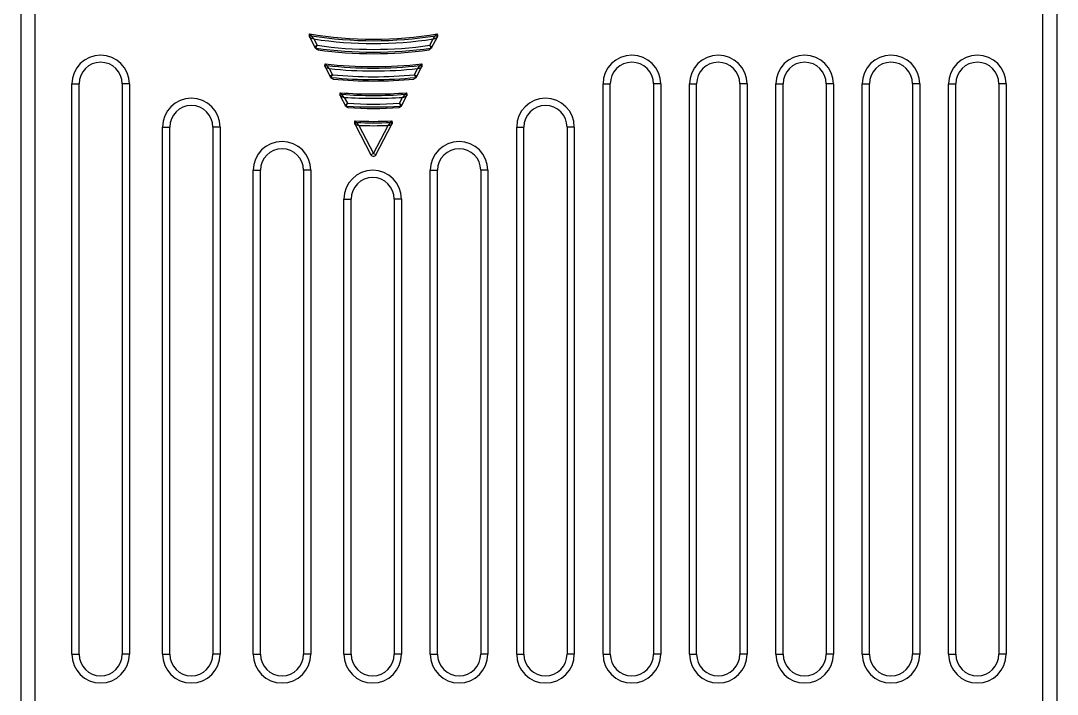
# Model space of a CAD drawing. Header units: inches. Extents: x 0 to 34, y 0 to 22.
# Drawn here: x 7.127 to 8.657, y 5.149 to 6.143 of the extents above; entities that cross this region are included whole.
import ezdxf
from ezdxf.enums import TextEntityAlignment as Align

# ---------------------------------------------------------------- set-up
doc = ezdxf.new("R2010")
doc.units = ezdxf.units.IN
doc.header["$MEASUREMENT"] = 0
doc.layers.add('PSYMS', color=7, linetype='Continuous')
doc.styles.add('WD', font='romans.shx')

# ---------------------------------------------------------------- blocks, each defined once
blk = doc.blocks.new('HDR1_PF525_FRA')
at = {"color": 7, "linetype": 'Continuous'}
for p, q in [((0.0423, 0.0122), (0.0423, 3.3392)), ((2.7472, 0.0122), (2.7472, 3.3392)), ((0.0037, 3.3315), (0.0037, 0.0509)), ((2.7858, 0.0509), (2.7858, 3.3315)), ((0.7788, 2.95), (0.779, 2.9518)), ((0.779, 2.9518), (0.7841, 2.947)), ((1.1168, 2.9472), (1.1217, 2.9518)), ((0.7795, 2.9425), (0.7939, 2.9147)), ((0.7841, 2.947), (0.7841, 2.947)), ((0.7849, 2.9459), (0.7841, 2.947)), ((0.7841, 2.9401), (0.7905, 2.9382)), ((0.7905, 2.9382), (0.7849, 2.9459)), ((0.7905, 2.9381), (0.7993, 2.9212)), ((1.1014, 2.9212), (1.1103, 2.9382)), ((1.1074, 2.9159), (1.1213, 2.9425)), ((1.1124, 2.9412), (1.1109, 2.939)), ((1.1166, 2.947), (1.1161, 2.9462)), ((1.1166, 2.947), (1.1168, 2.9472)), ((0.7934, 2.9159), (0.7933, 2.9159)), ((0.7993, 2.9212), (0.7934, 2.9159)), ((0.7962, 2.9138), (0.7977, 2.9174)), ((0.7962, 2.9138), (0.7977, 2.9125)), ((0.7977, 2.9174), (0.7982, 2.9187)), ((0.7977, 2.9125), (0.7985, 2.9117)), ((0.7982, 2.9187), (0.7989, 2.9203)), ((0.7985, 2.9117), (0.8008, 2.9096)), ((0.8008, 2.9096), (0.8012, 2.9092)), ((1.0996, 2.9092), (1.1045, 2.9138)), ((1.1011, 2.91), (1.0996, 2.9092)), ((1.1014, 2.9212), (1.1045, 2.9139)), ((1.1047, 2.9183), (1.1027, 2.9201)), ((1.1045, 2.9139), (1.1045, 2.9138)), ((1.1045, 2.9138), (1.1045, 2.9138)), ((1.1074, 2.9159), (1.1047, 2.9183)), ((0.8205, 2.8699), (0.8207, 2.8716)), ((0.8207, 2.8716), (0.8255, 2.8672)), ((0.8255, 2.8671), (0.8255, 2.8672)), ((0.8264, 2.8659), (0.8255, 2.8671)), ((0.8318, 2.8587), (0.8264, 2.8659)), ((1.0747, 2.8664), (1.0745, 2.8661)), ((1.0752, 2.8672), (1.0747, 2.8664)), ((1.0752, 2.8672), (1.0753, 2.8673)), ((1.0753, 2.8673), (1.08, 2.8716)), ((0.8216, 2.8615), (0.8258, 2.8604)), ((0.8216, 2.8615), (0.835, 2.8358)), ((0.8258, 2.8604), (0.8318, 2.8587)), ((0.8318, 2.8587), (0.8403, 2.8423)), ((0.8403, 2.8424), (0.8344, 2.837)), ((0.8375, 2.8349), (0.8388, 2.8385)), ((0.8388, 2.8385), (0.8394, 2.8398)), ((0.8394, 2.8398), (0.84, 2.8415)), ((1.0604, 2.8423), (1.0689, 2.8587)), ((1.0604, 2.8424), (1.0632, 2.8349)), ((1.0637, 2.8394), (1.0617, 2.8412)), ((1.0663, 2.8369), (1.0637, 2.8394)), ((1.0663, 2.8369), (1.0797, 2.8626)), ((1.0711, 2.8616), (1.0695, 2.8595)), ((0.1408, 2.8176), (0.1601, 2.8176)), ((0.1408, 1.2874), (0.1408, 2.8176)), ((0.1601, 1.2874), (0.1601, 2.8176)), ((0.2954, 2.8176), (0.2761, 2.8176)), ((0.2761, 2.8176), (0.2761, 1.2874)), ((0.2954, 2.8176), (0.2954, 1.2874)), ((0.8344, 2.837), (0.8344, 2.8369)), ((0.8375, 2.8349), (0.8388, 2.8336)), ((0.8388, 2.8336), (0.8392, 2.8333)), ((0.8392, 2.8333), (0.8417, 2.8309)), ((0.8417, 2.8309), (0.8421, 2.8305)), ((1.0586, 2.8305), (1.0633, 2.8349)), ((1.0601, 2.8313), (1.0586, 2.8305)), ((1.0632, 2.8349), (1.0633, 2.8349)), ((1.5667, 2.8176), (1.586, 2.8176)), ((1.5667, 1.2874), (1.5667, 2.8176)), ((1.586, 1.2874), (1.586, 2.8176)), ((1.7213, 2.8176), (1.7019, 2.8176)), ((1.7019, 2.8176), (1.7019, 1.2874)), ((1.7213, 2.8176), (1.7213, 1.2874)), ((1.7985, 2.8176), (1.8179, 2.8176)), ((1.7985, 1.2874), (1.7985, 2.8176)), ((1.8179, 1.2874), (1.8179, 2.8176)), ((1.9531, 2.8176), (1.9338, 2.8176)), ((1.9338, 2.8176), (1.9338, 1.2874)), ((1.9531, 2.8176), (1.9531, 1.2874)), ((2.0304, 2.8176), (2.0497, 2.8176)), ((2.0304, 1.2874), (2.0304, 2.8176)), ((2.0497, 1.2874), (2.0497, 2.8176)), ((2.1849, 2.8176), (2.1656, 2.8176)), ((2.1656, 2.8176), (2.1656, 1.2874)), ((2.1849, 2.8176), (2.1849, 1.2874)), ((2.2622, 2.8176), (2.2815, 2.8176)), ((2.2622, 1.2874), (2.2622, 2.8176)), ((2.2815, 1.2874), (2.2815, 2.8176)), ((2.4168, 2.8176), (2.3975, 2.8176)), ((2.3975, 2.8176), (2.3975, 1.2874)), ((2.4168, 2.8176), (2.4168, 1.2874)), ((2.4941, 2.8176), (2.5134, 2.8176)), ((2.4941, 1.2874), (2.4941, 2.8176)), ((2.5134, 1.2874), (2.5134, 2.8176)), ((2.6486, 2.8176), (2.6293, 2.8176)), ((2.6293, 2.8176), (2.6293, 1.2874)), ((2.6486, 2.8176), (2.6486, 1.2874)), ((0.8609, 2.7923), (0.8612, 2.7939)), ((0.8612, 2.7939), (0.8657, 2.7897)), ((0.8619, 2.7841), (0.875, 2.7589)), ((0.8657, 2.7897), (0.8657, 2.7897)), ((0.8665, 2.7886), (0.8657, 2.7897)), ((0.8659, 2.7831), (0.872, 2.7815)), ((0.872, 2.7815), (0.8665, 2.7886)), ((1.0263, 2.76), (1.0393, 2.7852)), ((1.0309, 2.7843), (1.0293, 2.7823)), ((1.0341, 2.7884), (1.0309, 2.7843)), ((1.0343, 2.7887), (1.0341, 2.7884)), ((1.0351, 2.7897), (1.0343, 2.7887)), ((1.0351, 2.7898), (1.0395, 2.7939)), ((1.0351, 2.7897), (1.0351, 2.7898)), ((0.872, 2.7815), (0.8803, 2.7655)), ((0.8803, 2.7655), (0.8745, 2.76)), ((0.8745, 2.76), (0.8745, 2.76)), ((0.8777, 2.7579), (0.8789, 2.7616)), ((0.8777, 2.7579), (0.8791, 2.7566)), ((0.8789, 2.7616), (0.8794, 2.763)), ((0.8791, 2.7566), (0.8821, 2.7538)), ((0.8794, 2.763), (0.8797, 2.7638)), ((1.0187, 2.7538), (1.0231, 2.7579)), ((1.0202, 2.7545), (1.0187, 2.7538)), ((1.0204, 2.7655), (1.0287, 2.7815)), ((1.0204, 2.7655), (1.023, 2.758)), ((1.0236, 2.7625), (1.0217, 2.7643)), ((1.023, 2.758), (1.0231, 2.7579)), ((1.0263, 2.76), (1.0236, 2.7625)), ((0.3843, 2.7017), (0.4036, 2.7017)), ((0.3843, 1.2874), (0.3843, 2.7017)), ((0.4036, 1.2874), (0.4036, 2.7017)), ((0.5388, 2.7017), (0.5195, 2.7017)), ((0.5195, 2.7017), (0.5195, 1.2874)), ((0.5388, 2.7017), (0.5388, 1.2874)), ((0.9004, 2.7165), (0.9006, 2.7181)), ((0.9006, 2.7181), (0.9049, 2.7141)), ((0.9008, 2.7095), (0.9012, 2.7087)), ((0.9013, 2.7084), (0.9052, 2.7075)), ((0.9013, 2.7084), (0.9435, 2.6274)), ((0.9049, 2.714), (0.9049, 2.7141)), ((0.9058, 2.713), (0.9049, 2.714)), ((0.9052, 2.7075), (0.9112, 2.7061)), ((0.9112, 2.7061), (0.9058, 2.713)), ((0.9112, 2.7061), (0.9504, 2.631)), ((0.9504, 2.631), (0.9895, 2.7061)), ((0.9572, 2.6274), (0.9999, 2.7095)), ((0.9917, 2.7089), (0.9901, 2.7069)), ((0.9946, 2.7125), (0.9917, 2.7089)), ((0.9948, 2.7128), (0.9946, 2.7125)), ((0.9958, 2.7141), (0.9948, 2.7128)), ((0.9958, 2.7141), (1.0001, 2.7181)), ((1.3348, 2.7017), (1.3542, 2.7017)), ((1.3348, 1.2874), (1.3348, 2.7017)), ((1.3542, 1.2874), (1.3542, 2.7017)), ((1.4894, 2.7017), (1.4701, 2.7017)), ((1.4701, 2.7017), (1.4701, 1.2874)), ((1.4894, 2.7017), (1.4894, 1.2874)), ((0.9504, 2.631), (0.9435, 2.6274)), ((0.9572, 2.6274), (0.9504, 2.631)), ((0.6277, 2.5857), (0.647, 2.5857)), ((0.6277, 1.2874), (0.6277, 2.5857)), ((0.647, 1.2874), (0.647, 2.5857)), ((0.7823, 2.5857), (0.763, 2.5857)), ((0.763, 2.5857), (0.763, 1.2874)), ((0.7823, 2.5857), (0.7823, 1.2874)), ((1.103, 2.5857), (1.1223, 2.5857)), ((1.103, 1.2874), (1.103, 2.5857)), ((1.1223, 1.2874), (1.1223, 2.5857)), ((1.2576, 2.5857), (1.2382, 2.5857)), ((1.2382, 2.5857), (1.2382, 1.2874)), ((1.2576, 2.5857), (1.2576, 1.2874)), ((0.8711, 2.5085), (0.8905, 2.5085)), ((0.8711, 1.2874), (0.8711, 2.5085)), ((0.8905, 1.2874), (0.8905, 2.5085)), ((1.0257, 2.5085), (1.0064, 2.5085)), ((1.0064, 2.5085), (1.0064, 1.2874)), ((1.0257, 2.5085), (1.0257, 1.2874)), ((0.1408, 1.2874), (0.1601, 1.2874)), ((0.2954, 1.2874), (0.2761, 1.2874)), ((0.3843, 1.2874), (0.4036, 1.2874)), ((0.5388, 1.2874), (0.5195, 1.2874)), ((0.6277, 1.2874), (0.647, 1.2874)), ((0.7823, 1.2874), (0.763, 1.2874)), ((0.8711, 1.2874), (0.8905, 1.2874)), ((1.0257, 1.2874), (1.0064, 1.2874)), ((1.103, 1.2874), (1.1223, 1.2874)), ((1.2576, 1.2874), (1.2382, 1.2874)), ((1.3348, 1.2874), (1.3542, 1.2874)), ((1.4894, 1.2874), (1.4701, 1.2874)), ((1.5667, 1.2874), (1.586, 1.2874)), ((1.7213, 1.2874), (1.7019, 1.2874)), ((1.7985, 1.2874), (1.8179, 1.2874)), ((1.9531, 1.2874), (1.9338, 1.2874)), ((2.0304, 1.2874), (2.0497, 1.2874)), ((2.1849, 1.2874), (2.1656, 1.2874)), ((2.2622, 1.2874), (2.2815, 1.2874)), ((2.4168, 1.2874), (2.3975, 1.2874)), ((2.4941, 1.2874), (2.5134, 1.2874)), ((2.6486, 1.2874), (2.6293, 1.2874))]:
    blk.add_line(p, q, dxfattribs=at)
for centre, radius, start, end in [((0.9504, 3.9652), 1.0279, 260.4039, 279.5961), ((0.7835, 2.9432), 0.00386, 80.7266, 207.5), ((0.9504, 3.9652), 1.0317, 260.7266, 279.2734), ((0.9504, 3.9652), 1.0394, 261.1534, 278.8516), ((0.7923, 3.1685), 0.3927, 324.0842, 324.23), ((-0.8899, 4.3817), 2.4666, 324.2681, 324.4121), ((1.1172, 2.9432), 0.00386, 332.5, 99.2744), ((0.2181, 2.8176), 0.0773, 0, 180), ((0.7968, 2.9177), 0.00386, 207.5, 261.6587), ((0.9504, 3.9652), 1.0626, 261.6587, 278.3413), ((1.0338, 2.8227), 0.2544, 157.2212, 157.4354), ((0.9504, 3.9652), 1.0549, 261.7652, 278.2341), ((0.9504, 3.9652), 1.0665, 261.958, 278.042), ((1.442, 3.2999), 0.5093, 228.0359, 228.2287), ((1.104, 2.9177), 0.00386, 278.3413, 332.5), ((1.644, 2.8176), 0.0773, 0, 180), ((1.8758, 2.8176), 0.0773, 0, 180), ((2.1077, 2.8176), 0.0773, 0, 180), ((2.3395, 2.8176), 0.0773, 0, 180), ((2.5714, 2.8176), 0.0773, 0, 180), ((0.2181, 2.8176), 0.058, 0, 180), ((0.9504, 3.9652), 1.1013, 263.2404, 276.7596), ((0.825, 2.8633), 0.00386, 83.5119, 207.5), ((0.9504, 3.9652), 1.1051, 263.5119, 276.4881), ((-0.9551, 4.3777), 2.5306, 323.1941, 323.3221), ((1.0757, 2.8633), 0.00386, 332.4988, 96.4887), ((1.644, 2.8176), 0.058, 0, 180), ((1.8758, 2.8176), 0.058, 0, 180), ((2.1077, 2.8176), 0.058, 0, 180), ((2.3395, 2.8176), 0.058, 0, 180), ((2.5714, 2.8176), 0.058, 0, 180), ((0.9504, 3.9652), 1.1129, 263.8854, 276.1144), ((1.0692, 2.7546), 0.2451, 159.0101, 159.2327), ((0.9504, 3.9498), 1.1129, 264.3257, 275.6744), ((1.3945, 3.204), 0.4923, 227.2681, 227.468), ((0.7789, 3.0772), 0.3631, 323.0097, 323.1638), ((0.8379, 2.8387), 0.00386, 207.5, 264.218), ((0.9504, 3.9498), 1.1206, 264.218, 275.782), ((0.9504, 3.9498), 1.1245, 264.4761, 275.5239), ((1.0629, 2.8387), 0.00386, 275.782, 332.5), ((0.9504, 3.9652), 1.1747, 265.6458, 274.3542), ((0.8654, 2.7859), 0.00386, 85.8782, 207.5), ((0.9504, 3.9652), 1.1786, 265.8782, 274.1218), ((0.7597, 2.9914), 0.3412, 322.0493, 322.2106), ((1.0353, 2.7859), 0.00386, 332.4992, 94.1222), ((0.4616, 2.7017), 0.0773, 0, 180), ((0.4616, 2.7017), 0.058, 0, 180), ((0.9504, 3.9652), 1.1863, 266.2119, 273.7876), ((0.8779, 2.7618), 0.00386, 207.5, 266.5542), ((0.9504, 3.9652), 1.2095, 266.5542, 273.4458), ((1.4076, 2.5809), 0.5587, 160.7068, 160.8971), ((0.9504, 3.9652), 1.2017, 266.659, 273.341), ((1.3498, 3.1134), 0.4791, 226.557, 226.7628), ((1.0228, 2.7618), 0.00386, 273.4458, 332.5), ((1.4121, 2.7017), 0.0773, 0, 180), ((1.4121, 2.7017), 0.058, 0, 180), ((0.9504, 3.9652), 1.2133, 266.7728, 273.2272), ((0.9504, 3.9652), 1.2481, 267.7171, 272.2829), ((0.9048, 2.7102), 0.00386, 87.9187, 207.5), ((0.9504, 3.9652), 1.252, 267.9187, 272.0813), ((0.9504, 3.9652), 1.2597, 268.22, 271.7797), ((0.7363, 2.9098), 0.325, 321.1874, 321.3546), ((0.996, 2.7102), 0.00386, 332.4993, 92.0816), ((0.705, 2.5857), 0.0773, 0, 180), ((0.705, 2.5857), 0.058, 0, 180), ((1.1803, 2.5857), 0.0773, 0, 180), ((1.1803, 2.5857), 0.058, 0, 180), ((0.9504, 2.631), 0.00773, 207.5, 332.5), ((0.9484, 2.5085), 0.0773, 0, 180), ((0.9484, 2.5085), 0.058, 0, 180), ((0.2181, 1.2874), 0.0773, 180, 0), ((0.2181, 1.2874), 0.058, 180, 0), ((0.4616, 1.2874), 0.0773, 180, 0), ((0.4616, 1.2874), 0.058, 180, 0), ((0.705, 1.2874), 0.0773, 180, 0), ((0.705, 1.2874), 0.058, 180, 0), ((0.9484, 1.2874), 0.0773, 180, 0), ((0.9484, 1.2874), 0.058, 180, 0), ((1.1803, 1.2874), 0.0773, 180, 0), ((1.1803, 1.2874), 0.058, 180, 0), ((1.4121, 1.2874), 0.0773, 180, 0), ((1.4121, 1.2874), 0.058, 180, 0), ((1.644, 1.2874), 0.0773, 180, 0), ((1.644, 1.2874), 0.058, 180, 0), ((1.8758, 1.2874), 0.0773, 180, 0), ((1.8758, 1.2874), 0.058, 180, 0), ((2.1077, 1.2874), 0.0773, 180, 0), ((2.1077, 1.2874), 0.058, 180, 0), ((2.3395, 1.2874), 0.0773, 180, 0), ((2.3395, 1.2874), 0.058, 180, 0), ((2.5714, 1.2874), 0.0773, 180, 0), ((2.5714, 1.2874), 0.058, 180, 0)]:
    blk.add_arc(centre, radius, start, end, dxfattribs=at)
for points in [[(0.7787, 2.9453), (0.7785, 2.9468), (0.7786, 2.9484), (0.7788, 2.95)], [(0.7795, 2.9425), (0.779, 2.9434), (0.7788, 2.9443), (0.7787, 2.9453)], [(0.7947, 2.9136), (0.7944, 2.914), (0.7941, 2.9143), (0.7939, 2.9147)], [(0.8012, 2.9092), (0.7988, 2.9104), (0.7963, 2.9116), (0.7947, 2.9136)], [(1.1039, 2.9117), (1.103, 2.9111), (1.102, 2.9105), (1.1011, 2.91)], [(1.1068, 2.9147), (1.1061, 2.9135), (1.105, 2.9125), (1.1039, 2.9117)], [(0.8203, 2.8653), (0.8201, 2.8668), (0.8203, 2.8684), (0.8205, 2.8699)], [(1.08, 2.8716), (1.0804, 2.8691), (1.0808, 2.8664), (1.0802, 2.8639)], [(0.8206, 2.8639), (0.8204, 2.8644), (0.8203, 2.8648), (0.8203, 2.8653)], [(0.821, 2.8626), (0.8208, 2.8631), (0.8207, 2.8635), (0.8206, 2.8639)], [(1.0802, 2.8639), (1.08, 2.8635), (1.0799, 2.8631), (1.0797, 2.8626)], [(0.8357, 2.8347), (0.8355, 2.8351), (0.8352, 2.8354), (0.835, 2.8358)], [(0.8421, 2.8305), (0.8398, 2.8317), (0.8374, 2.8328), (0.8357, 2.8347)], [(1.0628, 2.8328), (1.062, 2.8323), (1.061, 2.8318), (1.0601, 2.8313)], [(1.0657, 2.8358), (1.0651, 2.8346), (1.064, 2.8336), (1.0628, 2.8328)], [(0.8607, 2.7878), (0.8605, 2.7893), (0.8607, 2.7908), (0.8609, 2.7923)], [(0.8614, 2.7852), (0.861, 2.786), (0.8607, 2.7869), (0.8607, 2.7878)], [(1.0398, 2.7864), (1.0397, 2.786), (1.0395, 2.7856), (1.0393, 2.7852)], [(1.0395, 2.7939), (1.04, 2.7915), (1.0405, 2.7888), (1.0398, 2.7864)], [(0.8758, 2.7579), (0.8755, 2.7582), (0.8752, 2.7586), (0.875, 2.7589)], [(0.8821, 2.7538), (0.8798, 2.7549), (0.8774, 2.7559), (0.8758, 2.7579)], [(1.0229, 2.756), (1.022, 2.7554), (1.0211, 2.755), (1.0202, 2.7545)], [(1.0257, 2.7589), (1.0251, 2.7577), (1.024, 2.7568), (1.0229, 2.756)], [(0.9001, 2.7121), (0.8999, 2.7135), (0.9001, 2.715), (0.9004, 2.7165)], [(0.9008, 2.7095), (0.9004, 2.7103), (0.9001, 2.7112), (0.9001, 2.7121)], [(1.0004, 2.7107), (1.0003, 2.7103), (1.0002, 2.7099), (0.9999, 2.7095)], [(1.0001, 2.7181), (1.0005, 2.7157), (1.0011, 2.7131), (1.0004, 2.7107)]]:
    blk.add_open_spline(points, degree=3, dxfattribs=at)
for points, knots in [([(1.1217, 2.9518), (1.122, 2.9494), (1.1225, 2.9463), (1.1216, 2.9432), (1.1213, 2.9425)], [0, 0, 0, 0, 0.749491, 1, 1, 1, 1]), ([(0.7801, 2.9414), (0.7801, 2.9414), (0.7802, 2.9413), (0.7804, 2.9413), (0.7808, 2.9411), (0.7815, 2.9409), (0.7827, 2.9406), (0.7836, 2.9403), (0.7841, 2.9401)], [0, 0, 0, 0, 0.02147, 0.08129, 0.17602, 0.30152, 0.619843, 1, 1, 1, 1]), ([(1.1103, 2.9382), (1.1114, 2.9385), (1.1137, 2.9392), (1.1164, 2.94), (1.1183, 2.9407), (1.1195, 2.941), (1.1202, 2.9413), (1.1206, 2.9413), (1.1207, 2.9414)], [0, 0, 0, 0, 0.334534, 0.646186, 0.78234, 0.895027, 0.972219, 1, 1, 1, 1]), ([(1.0689, 2.8587), (1.0701, 2.859), (1.0723, 2.8596), (1.0749, 2.8604), (1.0768, 2.8609), (1.0779, 2.8612), (1.0786, 2.8614), (1.079, 2.8615), (1.0791, 2.8615)], [0, 0, 0, 0, 0.337914, 0.65105, 0.786643, 0.897821, 0.973105, 1, 1, 1, 1]), ([(0.8619, 2.7841), (0.8619, 2.7841), (0.8627, 2.7839), (0.8634, 2.7838), (0.8649, 2.7833), (0.8659, 2.7831)], [0, 0, 0, 0, 0.077883, 0.294221, 1, 1, 1, 1]), ([(1.0287, 2.7815), (1.0299, 2.7818), (1.0321, 2.7824), (1.0351, 2.7832), (1.0372, 2.7836), (1.0383, 2.784), (1.0387, 2.784), (1.0388, 2.7841)], [0, 0, 0, 0, 0.340624, 0.654884, 0.899954, 0.973773, 1, 1, 1, 1]), ([(0.9895, 2.7061), (0.9906, 2.7064), (0.9928, 2.7069), (0.9958, 2.7075), (0.9979, 2.7082), (0.9991, 2.7083), (0.9994, 2.7084)], [0, 0, 0, 0, 0.342846, 0.657984, 0.901634, 1, 1, 1, 1])]:
    blk.add_open_spline(points, degree=3, knots=knots, dxfattribs=at)
at = {"style": 'WD', "width": 0.7}
for tag, p in [('INST', (1.375, 6.7321)), ('LOC', (1.375, 6.5625)), ('DESC1', (1.375, 6.4062)), ('DESC2', (1.375, 6.25)), ('DESC3', (1.375, 6.1021)), ('XREF', (1.375, 5.5312))]:
    blk.add_attdef(tag, text='', height=0.125, dxfattribs=at).set_placement(p, align=Align.CENTER)
at = {"style": 'WD'}
blk.add_attdef('TAG1', text='', height=0.125, dxfattribs=at).set_placement((1.375, 5.9375), align=Align.CENTER)
at = {"style": 'WD', "flags": 9}
blk.add_attdef('FAMILY', (1.5797, 5.9023), '', height=0.01, dxfattribs=at)
for tag, p in [('MFG', (1.6028, 5.8387)), ('CAT', (1.6047, 5.8582)), ('ASSYCODE', (1.605, 5.8214))]:
    blk.add_attdef(tag, text='', height=0.01, dxfattribs=at).set_placement(p, align=Align.CENTER)

msp = doc.modelspace()

# ---------------------------------------------------------------- block references
at = {"layer": 'PSYMS', "xscale": 0.5500972078657869, "yscale": 0.5500972078657869, "zscale": 0.5500972078657869}
msp.add_blockref('HDR1_PF525_FRA', (7.125, 4.5), dxfattribs=at)

doc.saveas('drawing.dxf')
